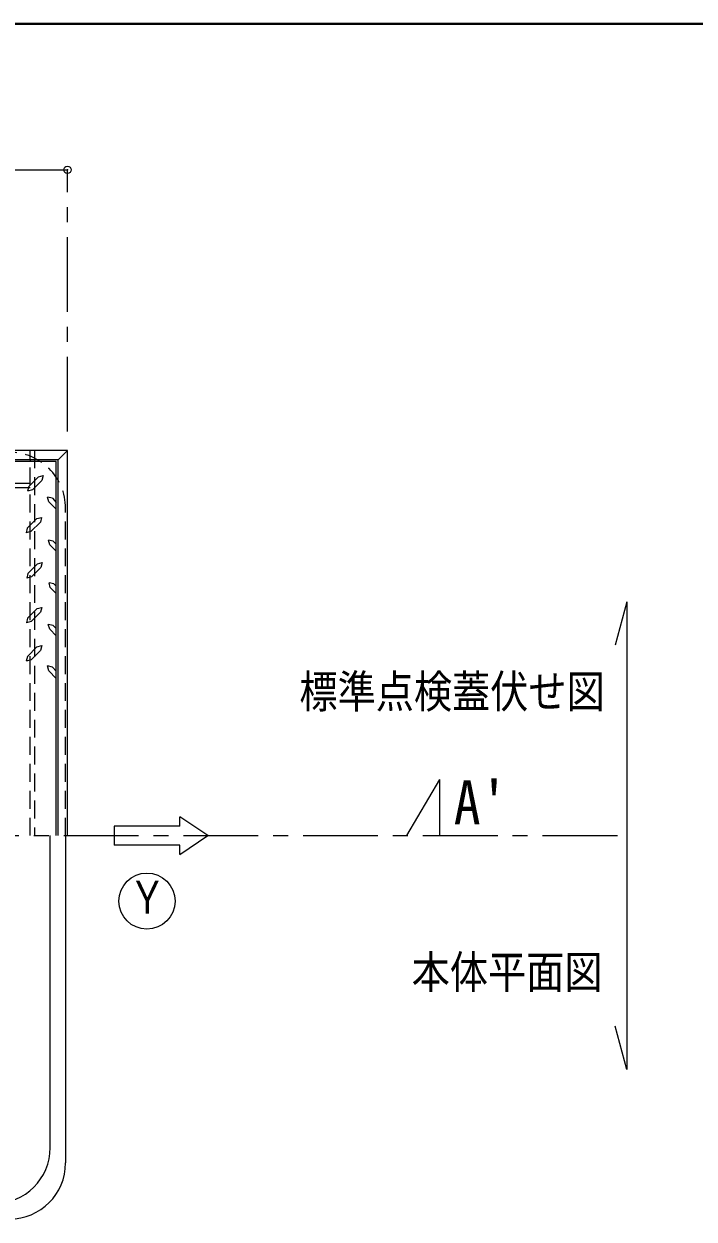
# Model space of a CAD drawing. Units: millimetres at full size, sheet at 1:8; details may follow other scales. Extents: x -1669 to 1571, y -1130 to 1118.
# Drawn here: x -421 to -63, y 479 to 1118 of the extents above; entities that cross this region are included whole.
import ezdxf
from ezdxf.enums import TextEntityAlignment as Align

# ---------------------------------------------------------------- set-up
doc = ezdxf.new("R2010")
doc.units = ezdxf.units.MM
doc.header["$LTSCALE"] = 8
doc.header["$PDMODE"] = 32
doc.header["$PDSIZE"] = 4
doc.linetypes.add('CHAIN1', pattern=[8, 5, -1, 1, -1])
doc.linetypes.add('DASHED1', pattern=[1.8, 1.2, -0.6])
doc.layers.add('0-0_ﾚｲﾔ1', color=4, linetype='Continuous', lineweight=9)
doc.styles.add('ＭＳ ゴシック', font='')
doc.styles.get('ＭＳ ゴシック').set_extended_font_data('MS Gothic')

msp = doc.modelspace()

# ---------------------------------------------------------------- linework, layer by layer
at = {"layer": '0-0_ﾚｲﾔ1', "color": 1, "lineweight": 40}
msp.add_line((1571.448, 1118.218), (-1668.552, 1118.218), dxfattribs=at)
at = {"layer": '0-0_ﾚｲﾔ1'}
for p, q in [((-1109.552, 1040.218), (-397.552, 1040.218)), ((-418.217, 870.959), (-418.86, 868.468)), ((-416.289, 869.111), (-418.86, 868.468)), ((-416.289, 869.111), (-411.226, 874.173)), ((-405.601, 864.611), (-408.173, 865.254)), ((-407.45, 862.682), (-408.173, 865.254)), ((-407.45, 862.682), (-403.552, 858.785)), ((-405.601, 864.611), (-403.552, 862.269)), ((-417.092, 846.772), (-412.03, 851.834)), ((-419.021, 848.62), (-419.664, 846.129)), ((-417.092, 846.772), (-419.664, 846.129)), ((-405.119, 841.629), (-407.691, 842.272)), ((-406.967, 839.7), (-407.691, 842.272)), ((-406.967, 839.7), (-403.552, 836.285)), ((-405.119, 841.629), (-403.552, 840.062)), ((-418.7, 824.432), (-419.342, 821.941)), ((-416.771, 822.584), (-411.708, 827.647)), ((-416.771, 822.584), (-419.342, 821.941)), ((-404.798, 818.807), (-407.369, 819.45)), ((-406.726, 816.879), (-407.369, 819.45)), ((-404.798, 818.807), (-403.552, 817.562)), ((-406.726, 816.879), (-403.552, 813.705)), ((-418.86, 800.486), (-419.503, 797.995)), ((-416.932, 798.638), (-411.869, 803.7)), ((-416.932, 798.638), (-419.503, 797.995)), ((-405.2, 796.548), (-407.771, 797.191)), ((-407.048, 794.62), (-407.771, 797.191)), ((-407.048, 794.62), (-403.552, 790.985)), ((-405.2, 796.548), (-403.552, 794.901)), ((-418.941, 780.075), (-419.583, 777.504)), ((-418.941, 780.075), (-413.878, 785.138)), ((-417.012, 778.227), (-412.03, 783.29)), ((-417.012, 778.227), (-419.583, 777.504)), ((-405.601, 774.29), (-408.173, 774.932)), ((-407.45, 772.361), (-408.173, 774.932)), ((-405.601, 774.29), (-403.552, 772.24)), ((-407.45, 772.361), (-403.552, 768.308)), ((-406.764, 517.43), (-406.764, 684.218))]:
    msp.add_line(p, q, dxfattribs=at)
at = {"layer": '0-0_ﾚｲﾔ1', "linetype": 'CHAIN1'}
for p, q in [((-397.552, 900.218), (-397.552, 1040.218)), ((-216.052, 684.218), (-198.552, 714.218)), ((-198.552, 684.218), (-198.552, 714.218)), ((-1359.552, 684.218), (-98.552, 684.218))]:
    msp.add_line(p, q, dxfattribs=at)
at = {"layer": '0-0_ﾚｲﾔ1', "color": 7, "lineweight": 18}
for p, q in [((-397.552, 890.218), (-1109.552, 890.218)), ((-402.552, 885.218), (-397.552, 890.218)), ((-397.552, 684.218), (-397.552, 890.218)), ((-402.552, 885.218), (-1104.552, 885.218)), ((-417.552, 885.218), (-417.552, 884.218)), ((-402.552, 684.218), (-402.552, 885.218)), ((-337.552, 689.218), (-337.552, 694.218)), ((-322.552, 684.218), (-337.552, 694.218)), ((-398.552, 684.218), (-398.552, 509.218)), ((-337.552, 674.218), (-322.552, 684.218)), ((-337.552, 679.218), (-372.552, 679.218)), ((-337.552, 674.218), (-337.552, 679.218))]:
    msp.add_line(p, q, dxfattribs=at)
at = {"layer": '0-0_ﾚｲﾔ1', "linetype": 'DASHED1'}
for p, q in [((-417.552, 885.218), (-417.552, 890.218)), ((-415.252, 890.218), (-415.252, 684.218)), ((-417.552, 684.218), (-417.552, 884.218)), ((-417.552, 872.518), (-1089.552, 872.518)), ((-417.552, 870.218), (-1089.552, 870.218)), ((-398.552, 684.218), (-398.552, 859.218))]:
    msp.add_line(p, q, dxfattribs=at)
at = {"layer": '0-0_ﾚｲﾔ1', "color": 5, "lineweight": 25}
for p, q in [((-403.552, 884.218), (-1103.552, 884.218)), ((-403.552, 684.218), (-403.552, 884.218)), ((-98.552, 809.218), (-104.764, 786.036)), ((-98.552, 809.218), (-98.552, 559.218)), ((-98.552, 559.218), (-104.764, 582.4))]:
    msp.add_line(p, q, dxfattribs=at)
at = {"layer": '0-0_ﾚｲﾔ1'}
for points in [[(-418.217, 870.959), (-413.075, 876.102), (-410.583, 876.745), (-411.226, 874.173)], [(-419.021, 848.62), (-413.878, 853.763), (-411.387, 854.406), (-412.03, 851.834)], [(-418.7, 824.432), (-413.557, 829.575), (-411.066, 830.218), (-411.708, 827.647)], [(-418.86, 800.486), (-413.717, 805.629), (-411.226, 806.272), (-411.869, 803.7)], [(-413.878, 785.138), (-411.307, 785.861), (-412.03, 783.29)]]:
    msp.add_lwpolyline(points, dxfattribs=at)
at = {"layer": '0-0_ﾚｲﾔ1', "color": 7, "lineweight": 18}
msp.add_lwpolyline([(-337.552, 689.218), (-372.552, 689.218), (-372.552, 679.218)], dxfattribs=at)
msp.add_circle((-355.052, 649.218), 15, dxfattribs=at)
at = {"layer": '0-0_ﾚｲﾔ1', "linetype": 'DASHED1'}
msp.add_arc((-428.552, 859.218), 30, 0, 90, dxfattribs=at)
at = {"layer": '0-0_ﾚｲﾔ1'}
msp.add_arc((-436.764, 517.43), 30, 270, 0, dxfattribs=at)
at = {"layer": '0-0_ﾚｲﾔ1', "color": 7, "lineweight": 18}
msp.add_arc((-428.552, 509.218), 30, 270, 0, dxfattribs=at)
at = {"layer": '0-0_ﾚｲﾔ1', "color": 1}
msp.add_point((-397.552, 1040.218), dxfattribs=at)

# ---------------------------------------------------------------- texts
at = {"layer": '0-0_ﾚｲﾔ1', "color": 7, "style": 'ＭＳ ゴシック'}
for s, height, width, p in [('標準点検蓋伏せ図', 17.6, 0.85, (-273.552, 747.218)), ("A'", 23.46, 0.9, (-191.052, 683.218)), ('Ｙ', 17.6, 0.85, (-365.052, 637.218)), ('本体平面図', 17.6, 0.85, (-213.552, 597.218))]:
    msp.add_text(s, height=height, dxfattribs=dict(at, width=width)).set_placement(p, align=Align.BOTTOM_LEFT)

doc.saveas('drawing.dxf')
